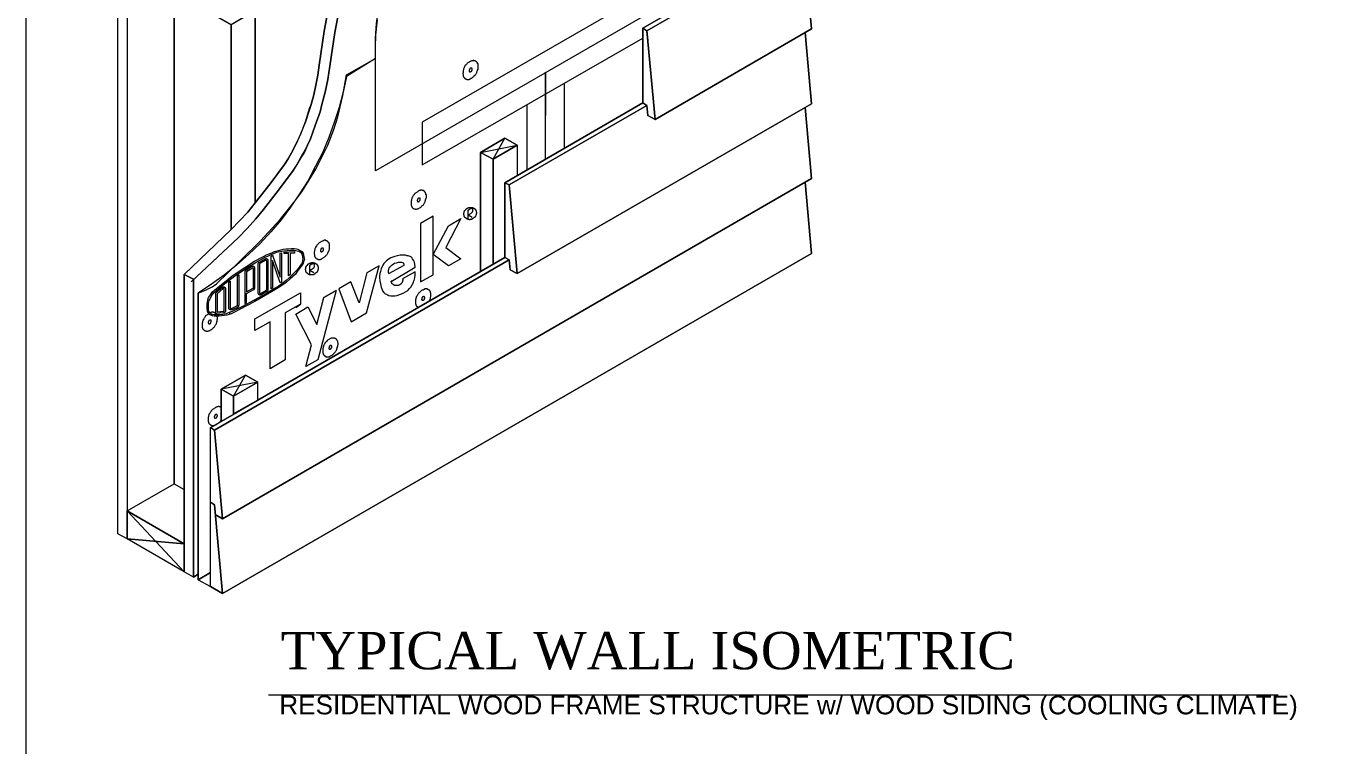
# Model space of a CAD drawing. Header units: inches. Extents: x 0 to 32.7, y -0.1 to 22.9.
# Drawn here: x 0.19 to 6.03, y 17.03 to 20.23 of the extents above; entities that cross this region are included whole.
import ezdxf

# ---------------------------------------------------------------- set-up
doc = ezdxf.new("R2010")
doc.units = ezdxf.units.IN
doc.header["$MEASUREMENT"] = 0
doc.layers.add('PDF_Geometry', color=7, linetype='Continuous', true_color=0x5d5d5d)
doc.layers.add('PDF_Text', color=7, linetype='Continuous')
doc.styles.add('PDF SansSerif', font='sanss___.ttf')
doc.styles.add('PDF Times New Roman', font='times.ttf')

msp = doc.modelspace()

# ---------------------------------------------------------------- linework, layer by layer
at = {"layer": 'PDF_Geometry', "color": 7, "lineweight": 18}
for points in [[(0.1854, 0.1336), (0.1854, 22.8836), (32.6721, 22.8836), (32.6721, 0.1336)], [(2.9488, 20.2136), (2.9304, 20.2253), (3.4721, 20.5369), (2.9304, 20.2253), (2.9488, 20.2136), (3.4904, 20.5269), (2.9488, 20.2136), (2.9854, 19.8186)], [(3.6821, 20.2219), (2.9854, 19.8186), (3.6821, 20.2219), (3.6538, 20.5386)], [(3.6821, 19.8886), (2.3721, 19.1319), (3.6821, 19.8886), (3.6538, 20.2053)], [(2.9304, 20.2253), (2.9304, 19.8919)], [(2.1971, 20.0603), (2.1971, 20.0619), (2.1971, 20.0636), (2.1971, 20.0653), (2.1971, 20.0669), (2.1954, 20.0669), (2.1954, 20.0686), (2.1954, 20.0703), (2.1938, 20.0719), (2.1921, 20.0736), (2.1921, 20.0753), (2.1904, 20.0753), (2.1888, 20.0769), (2.1871, 20.0786), (2.1854, 20.0786), (2.1838, 20.0803), (2.1821, 20.0803), (2.1804, 20.0803), (2.1788, 20.0803), (2.1771, 20.0803), (2.1771, 20.0819), (2.1754, 20.0819), (2.1754, 20.0803), (2.1738, 20.0803), (2.1721, 20.0803), (2.1704, 20.0803), (2.1688, 20.0803), (2.1671, 20.0786), (2.1654, 20.0786), (2.1621, 20.0769), (2.1588, 20.0753), (2.1571, 20.0736), (2.1538, 20.0719), (2.1521, 20.0703), (2.1488, 20.0686), (2.1471, 20.0669), (2.1454, 20.0636), (2.1438, 20.0619), (2.1404, 20.0586), (2.1388, 20.0569), (2.1371, 20.0536), (2.1354, 20.0519), (2.1354, 20.0486), (2.1338, 20.0453), (2.1321, 20.0436), (2.1321, 20.0403), (2.1304, 20.0369), (2.1304, 20.0336), (2.1304, 20.0303), (2.1304, 20.0269), (2.1288, 20.0253), (2.1288, 20.0219), (2.1304, 20.0186), (2.1304, 20.0169), (2.1304, 20.0153), (2.1304, 20.0136), (2.1304, 20.0119), (2.1321, 20.0103), (2.1321, 20.0086), (2.1338, 20.0069), (2.1338, 20.0053), (2.1354, 20.0053), (2.1354, 20.0036), (2.1371, 20.0036), (2.1371, 20.0019), (2.1388, 20.0019), (2.1388, 20.0003), (2.1404, 20.0003), (2.1421, 19.9986), (2.1438, 19.9986), (2.1454, 19.9986), (2.1471, 19.9969), (2.1488, 19.9969), (2.1504, 19.9969), (2.1521, 19.9969), (2.1538, 19.9969), (2.1554, 19.9969), (2.1571, 19.9969), (2.1588, 19.9986), (2.1604, 19.9986), (2.1621, 19.9986), (2.1638, 20.0003), (2.1654, 20.0019), (2.1688, 20.0019), (2.1704, 20.0036), (2.1738, 20.0069), (2.1754, 20.0086), (2.1788, 20.0103), (2.1804, 20.0119), (2.1821, 20.0153), (2.1854, 20.0169), (2.1871, 20.0203), (2.1888, 20.0219), (2.1904, 20.0253), (2.1921, 20.0269), (2.1921, 20.0303), (2.1938, 20.0336), (2.1954, 20.0369), (2.1954, 20.0386), (2.1971, 20.0419), (2.1971, 20.0453), (2.1971, 20.0486), (2.1971, 20.0519), (2.1971, 20.0553), (2.1971, 20.0569)], [(2.1704, 20.0436), (2.1704, 20.0453), (2.1688, 20.0453), (2.1688, 20.0469), (2.1671, 20.0469), (2.1654, 20.0469), (2.1638, 20.0469), (2.1638, 20.0453), (2.1621, 20.0453), (2.1604, 20.0453), (2.1604, 20.0436), (2.1588, 20.0419), (2.1588, 20.0403), (2.1571, 20.0403), (2.1571, 20.0386), (2.1571, 20.0369), (2.1571, 20.0353), (2.1571, 20.0336), (2.1571, 20.0319), (2.1588, 20.0319), (2.1588, 20.0303), (2.1604, 20.0303), (2.1621, 20.0303), (2.1638, 20.0303), (2.1638, 20.0319), (2.1654, 20.0319), (2.1671, 20.0319), (2.1671, 20.0336), (2.1688, 20.0336), (2.1688, 20.0353), (2.1688, 20.0369), (2.1704, 20.0369), (2.1704, 20.0386), (2.1704, 20.0403), (2.1704, 20.0419)], [(2.3171, 19.5369), (2.3354, 19.5269), (2.9488, 19.8803), (2.9304, 19.8919)], [(3.6821, 19.5553), (3.6538, 19.8719), (3.6821, 19.5553), (1.0588, 18.0403)], [(2.9854, 19.8186), (2.9538, 19.8369), (2.9488, 19.8803), (2.9538, 19.8369)], [(3.6821, 19.2219), (1.0588, 17.7069), (3.6821, 19.2219), (3.6538, 19.5386)], [(1.9671, 19.4836), (1.9654, 19.4836), (1.9654, 19.4853), (1.9654, 19.4869), (1.9654, 19.4886), (1.9638, 19.4903), (1.9638, 19.4919), (1.9638, 19.4936), (1.9621, 19.4936), (1.9621, 19.4953), (1.9604, 19.4953), (1.9604, 19.4969), (1.9588, 19.4969), (1.9588, 19.4986), (1.9571, 19.4986), (1.9571, 19.5003), (1.9554, 19.5003), (1.9538, 19.5019), (1.9521, 19.5019), (1.9504, 19.5019), (1.9488, 19.5036), (1.9471, 19.5036), (1.9454, 19.5036), (1.9438, 19.5036), (1.9421, 19.5036), (1.9404, 19.5036), (1.9388, 19.5019), (1.9371, 19.5019), (1.9354, 19.5019), (1.9354, 19.5003), (1.9338, 19.5003), (1.9304, 19.4986), (1.9288, 19.4969), (1.9254, 19.4953), (1.9238, 19.4936), (1.9204, 19.4919), (1.9188, 19.4903), (1.9154, 19.4886), (1.9138, 19.4853), (1.9121, 19.4836), (1.9104, 19.4819), (1.9088, 19.4786), (1.9071, 19.4769), (1.9054, 19.4736), (1.9038, 19.4703), (1.9021, 19.4686), (1.9021, 19.4653), (1.9004, 19.4619), (1.9004, 19.4586), (1.8988, 19.4553), (1.8988, 19.4536), (1.8988, 19.4503), (1.8988, 19.4469), (1.8988, 19.4436), (1.8988, 19.4403), (1.8988, 19.4386), (1.8988, 19.4369), (1.8988, 19.4353), (1.9004, 19.4336), (1.9004, 19.4319), (1.9004, 19.4303), (1.9021, 19.4303), (1.9021, 19.4286), (1.9038, 19.4286), (1.9038, 19.4269), (1.9054, 19.4253), (1.9071, 19.4236), (1.9088, 19.4236), (1.9088, 19.4219), (1.9104, 19.4219), (1.9121, 19.4203), (1.9138, 19.4203), (1.9154, 19.4203), (1.9171, 19.4203), (1.9171, 19.4186), (1.9188, 19.4186), (1.9204, 19.4186), (1.9221, 19.4186), (1.9238, 19.4186), (1.9254, 19.4203), (1.9271, 19.4203), (1.9288, 19.4203), (1.9304, 19.4203), (1.9304, 19.4219), (1.9321, 19.4219), (1.9354, 19.4236), (1.9371, 19.4253), (1.9404, 19.4269), (1.9421, 19.4286), (1.9454, 19.4303), (1.9471, 19.4319), (1.9488, 19.4353), (1.9521, 19.4369), (1.9538, 19.4386), (1.9554, 19.4419), (1.9571, 19.4436), (1.9588, 19.4469), (1.9604, 19.4503), (1.9621, 19.4519), (1.9621, 19.4553), (1.9638, 19.4586), (1.9638, 19.4619), (1.9654, 19.4636), (1.9654, 19.4669), (1.9671, 19.4703), (1.9671, 19.4736), (1.9671, 19.4769), (1.9671, 19.4803)], [(1.9388, 19.4653), (1.9388, 19.4669), (1.9388, 19.4686), (1.9371, 19.4686), (1.9354, 19.4686), (1.9338, 19.4686), (1.9321, 19.4686), (1.9304, 19.4669), (1.9288, 19.4669), (1.9288, 19.4653), (1.9271, 19.4636), (1.9271, 19.4619), (1.9271, 19.4603), (1.9254, 19.4603), (1.9254, 19.4586), (1.9254, 19.4569), (1.9254, 19.4553), (1.9271, 19.4553), (1.9271, 19.4536), (1.9288, 19.4536), (1.9288, 19.4519), (1.9304, 19.4519), (1.9321, 19.4519), (1.9321, 19.4536), (1.9338, 19.4536), (1.9354, 19.4536), (1.9354, 19.4553), (1.9371, 19.4553), (1.9371, 19.4569), (1.9388, 19.4586), (1.9388, 19.4603), (1.9388, 19.4619), (1.9388, 19.4636)], [(1.5354, 19.2603), (1.5354, 19.2619), (1.5354, 19.2636), (1.5354, 19.2653), (1.5338, 19.2653), (1.5338, 19.2669), (1.5338, 19.2686), (1.5321, 19.2703), (1.5304, 19.2719), (1.5304, 19.2736), (1.5288, 19.2736), (1.5288, 19.2753), (1.5271, 19.2753), (1.5271, 19.2769), (1.5254, 19.2769), (1.5238, 19.2769), (1.5238, 19.2786), (1.5221, 19.2786), (1.5204, 19.2786), (1.5188, 19.2786), (1.5188, 19.2803), (1.5171, 19.2803), (1.5154, 19.2803), (1.5138, 19.2803), (1.5121, 19.2803), (1.5104, 19.2803), (1.5104, 19.2786), (1.5088, 19.2786), (1.5071, 19.2786), (1.5054, 19.2786), (1.5054, 19.2769), (1.5038, 19.2769), (1.5004, 19.2753), (1.4971, 19.2736), (1.4954, 19.2719), (1.4921, 19.2703), (1.4904, 19.2686), (1.4871, 19.2669), (1.4854, 19.2653), (1.4838, 19.2619), (1.4821, 19.2603), (1.4788, 19.2586), (1.4771, 19.2553), (1.4754, 19.2519), (1.4738, 19.2503), (1.4738, 19.2469), (1.4721, 19.2453), (1.4704, 19.2419), (1.4704, 19.2386), (1.4688, 19.2353), (1.4688, 19.2319), (1.4688, 19.2303), (1.4671, 19.2269), (1.4671, 19.2236), (1.4671, 19.2203), (1.4688, 19.2169), (1.4688, 19.2153), (1.4688, 19.2136), (1.4688, 19.2119), (1.4688, 19.2103), (1.4704, 19.2086), (1.4704, 19.2069), (1.4721, 19.2053), (1.4721, 19.2036), (1.4738, 19.2036), (1.4738, 19.2019), (1.4754, 19.2019), (1.4754, 19.2003), (1.4771, 19.2003), (1.4788, 19.1986), (1.4804, 19.1986), (1.4821, 19.1969), (1.4838, 19.1969), (1.4854, 19.1969), (1.4854, 19.1953), (1.4871, 19.1953), (1.4888, 19.1953), (1.4904, 19.1953), (1.4921, 19.1953), (1.4938, 19.1953), (1.4954, 19.1953), (1.4954, 19.1969), (1.4971, 19.1969), (1.4988, 19.1969), (1.5004, 19.1986), (1.5021, 19.1986), (1.5038, 19.2003), (1.5071, 19.2019), (1.5088, 19.2036), (1.5121, 19.2053), (1.5138, 19.2069), (1.5171, 19.2086), (1.5188, 19.2119), (1.5204, 19.2136), (1.5238, 19.2153), (1.5254, 19.2186), (1.5271, 19.2203), (1.5288, 19.2236), (1.5304, 19.2269), (1.5304, 19.2286), (1.5321, 19.2319), (1.5338, 19.2353), (1.5338, 19.2386), (1.5354, 19.2403), (1.5354, 19.2436), (1.5354, 19.2469), (1.5354, 19.2503), (1.5354, 19.2536), (1.5354, 19.2569)], [(1.5088, 19.2419), (1.5088, 19.2436), (1.5071, 19.2436), (1.5071, 19.2453), (1.5054, 19.2453), (1.5038, 19.2453), (1.5021, 19.2453), (1.5004, 19.2436), (1.4988, 19.2436), (1.4988, 19.2419), (1.4971, 19.2419), (1.4971, 19.2403), (1.4971, 19.2386), (1.4954, 19.2386), (1.4954, 19.2369), (1.4954, 19.2353), (1.4954, 19.2336), (1.4954, 19.2319), (1.4954, 19.2303), (1.4971, 19.2303), (1.4988, 19.2286), (1.5004, 19.2286), (1.5021, 19.2286), (1.5021, 19.2303), (1.5038, 19.2303), (1.5054, 19.2319), (1.5071, 19.2336), (1.5071, 19.2353), (1.5088, 19.2353), (1.5088, 19.2369), (1.5088, 19.2386), (1.5088, 19.2403)], [(2.3721, 19.1319), (2.3404, 19.1486), (2.3354, 19.1936), (2.3404, 19.1486)], [(0.8888, 19.1286), (0.9304, 19.1069), (0.9304, 17.7803), (0.8888, 17.8036)], [(0.8888, 19.1286), (0.9304, 19.1069), (0.9304, 17.7803), (0.8888, 17.8036)], [(1.9604, 19.0253), (1.9604, 19.0269), (1.9588, 19.0269), (1.9588, 19.0286), (1.9571, 19.0286), (1.9571, 19.0303), (1.9554, 19.0303), (1.9538, 19.0303), (1.9538, 19.0286), (1.9521, 19.0286), (1.9504, 19.0286), (1.9504, 19.0269), (1.9488, 19.0269), (1.9488, 19.0253), (1.9471, 19.0236), (1.9471, 19.0219), (1.9471, 19.0203), (1.9471, 19.0186), (1.9454, 19.0186), (1.9454, 19.0169), (1.9471, 19.0169), (1.9471, 19.0153), (1.9471, 19.0136), (1.9488, 19.0136), (1.9504, 19.0136), (1.9504, 19.0119), (1.9504, 19.0136), (1.9521, 19.0136), (1.9538, 19.0136), (1.9554, 19.0153), (1.9571, 19.0153), (1.9571, 19.0169), (1.9588, 19.0186), (1.9588, 19.0203), (1.9588, 19.0219), (1.9604, 19.0219), (1.9604, 19.0236)], [(1.0354, 18.9403), (1.0354, 18.9419), (1.0354, 18.9436), (1.0354, 18.9453), (1.0338, 18.9469), (1.0338, 18.9486), (1.0338, 18.9503), (1.0321, 18.9503), (1.0321, 18.9519), (1.0304, 18.9519), (1.0304, 18.9536), (1.0288, 18.9536), (1.0288, 18.9553), (1.0271, 18.9553), (1.0271, 18.9569), (1.0254, 18.9569), (1.0238, 18.9586), (1.0221, 18.9586), (1.0204, 18.9586), (1.0188, 18.9603), (1.0171, 18.9603), (1.0154, 18.9603), (1.0138, 18.9603), (1.0121, 18.9603), (1.0104, 18.9603), (1.0088, 18.9586), (1.0071, 18.9586), (1.0054, 18.9586), (1.0054, 18.9569), (1.0038, 18.9569), (1.0004, 18.9553), (0.9988, 18.9536), (0.9954, 18.9519), (0.9938, 18.9503), (0.9904, 18.9486), (0.9888, 18.9469), (0.9854, 18.9453), (0.9838, 18.9436), (0.9821, 18.9403), (0.9804, 18.9386), (0.9788, 18.9353), (0.9771, 18.9336), (0.9754, 18.9303), (0.9738, 18.9269), (0.9721, 18.9253), (0.9721, 18.9219), (0.9704, 18.9186), (0.9704, 18.9153), (0.9688, 18.9119), (0.9688, 18.9103), (0.9688, 18.9069), (0.9688, 18.9036), (0.9688, 18.9003), (0.9688, 18.8969), (0.9688, 18.8953), (0.9688, 18.8936), (0.9688, 18.8919), (0.9704, 18.8903), (0.9704, 18.8886), (0.9704, 18.8869), (0.9721, 18.8869), (0.9721, 18.8853), (0.9738, 18.8853), (0.9738, 18.8836), (0.9754, 18.8819), (0.9771, 18.8803), (0.9788, 18.8786), (0.9804, 18.8786), (0.9821, 18.8769), (0.9838, 18.8769), (0.9854, 18.8769), (0.9871, 18.8753), (0.9888, 18.8753), (0.9904, 18.8753), (0.9921, 18.8753), (0.9938, 18.8753), (0.9954, 18.8769), (0.9971, 18.8769), (0.9988, 18.8769), (1.0004, 18.8769), (1.0004, 18.8786), (1.0021, 18.8786), (1.0038, 18.8803), (1.0071, 18.8819), (1.0104, 18.8836), (1.0121, 18.8853), (1.0154, 18.8869), (1.0171, 18.8886), (1.0188, 18.8919), (1.0221, 18.8936), (1.0238, 18.8953), (1.0254, 18.8986), (1.0271, 18.9003), (1.0288, 18.9036), (1.0304, 18.9069), (1.0321, 18.9086), (1.0321, 18.9119), (1.0338, 18.9153), (1.0338, 18.9186), (1.0354, 18.9203), (1.0354, 18.9236), (1.0354, 18.9269), (1.0371, 18.9303), (1.0371, 18.9336), (1.0371, 18.9369)], [(1.0088, 18.9219), (1.0088, 18.9236), (1.0088, 18.9253), (1.0071, 18.9253), (1.0054, 18.9253), (1.0038, 18.9253), (1.0021, 18.9253), (1.0004, 18.9236), (0.9988, 18.9236), (0.9988, 18.9219), (0.9971, 18.9203), (0.9971, 18.9186), (0.9971, 18.9169), (0.9954, 18.9169), (0.9954, 18.9153), (0.9954, 18.9136), (0.9954, 18.9119), (0.9971, 18.9119), (0.9971, 18.9103), (0.9988, 18.9103), (0.9988, 18.9086), (1.0004, 18.9086), (1.0021, 18.9086), (1.0021, 18.9103), (1.0038, 18.9103), (1.0054, 18.9103), (1.0054, 18.9119), (1.0071, 18.9119), (1.0071, 18.9136), (1.0071, 18.9153), (1.0088, 18.9153), (1.0088, 18.9169), (1.0088, 18.9186), (1.0088, 18.9203)], [(1.5721, 18.8253), (1.5721, 18.8269), (1.5721, 18.8286), (1.5721, 18.8303), (1.5721, 18.8319), (1.5704, 18.8336), (1.5704, 18.8353), (1.5688, 18.8353), (1.5688, 18.8369), (1.5688, 18.8386), (1.5671, 18.8386), (1.5671, 18.8403), (1.5654, 18.8403), (1.5638, 18.8419), (1.5621, 18.8436), (1.5604, 18.8436), (1.5588, 18.8453), (1.5571, 18.8453), (1.5554, 18.8453), (1.5538, 18.8453), (1.5521, 18.8453), (1.5504, 18.8453), (1.5488, 18.8453), (1.5471, 18.8453), (1.5454, 18.8453), (1.5438, 18.8453), (1.5438, 18.8436), (1.5421, 18.8436), (1.5404, 18.8436), (1.5371, 18.8419), (1.5354, 18.8403), (1.5321, 18.8386), (1.5304, 18.8369), (1.5271, 18.8353), (1.5254, 18.8336), (1.5221, 18.8303), (1.5204, 18.8286), (1.5188, 18.8269), (1.5171, 18.8236), (1.5154, 18.8219), (1.5138, 18.8186), (1.5121, 18.8169), (1.5104, 18.8136), (1.5088, 18.8103), (1.5088, 18.8069), (1.5071, 18.8053), (1.5071, 18.8019), (1.5054, 18.7986), (1.5054, 18.7953), (1.5054, 18.7919), (1.5054, 18.7903), (1.5054, 18.7869), (1.5054, 18.7836), (1.5054, 18.7819), (1.5054, 18.7803), (1.5054, 18.7786), (1.5054, 18.7769), (1.5071, 18.7769), (1.5071, 18.7753), (1.5071, 18.7736), (1.5088, 18.7719), (1.5088, 18.7703), (1.5104, 18.7703), (1.5104, 18.7686), (1.5121, 18.7686), (1.5121, 18.7669), (1.5138, 18.7669), (1.5138, 18.7653), (1.5154, 18.7653), (1.5171, 18.7653), (1.5171, 18.7636), (1.5188, 18.7636), (1.5204, 18.7619), (1.5221, 18.7619), (1.5238, 18.7619), (1.5254, 18.7619), (1.5271, 18.7619), (1.5288, 18.7619), (1.5304, 18.7619), (1.5321, 18.7619), (1.5338, 18.7619), (1.5354, 18.7636), (1.5371, 18.7636), (1.5388, 18.7653), (1.5404, 18.7653), (1.5438, 18.7669), (1.5471, 18.7686), (1.5488, 18.7703), (1.5521, 18.7736), (1.5538, 18.7753), (1.5554, 18.7769), (1.5588, 18.7803), (1.5604, 18.7819), (1.5621, 18.7853), (1.5638, 18.7869), (1.5654, 18.7903), (1.5671, 18.7919), (1.5688, 18.7953), (1.5688, 18.7986), (1.5704, 18.8003), (1.5704, 18.8036), (1.5721, 18.8069), (1.5721, 18.8103), (1.5721, 18.8136), (1.5738, 18.8169), (1.5738, 18.8203), (1.5738, 18.8219)], [(1.5454, 18.8086), (1.5454, 18.8103), (1.5438, 18.8103), (1.5438, 18.8119), (1.5421, 18.8119), (1.5404, 18.8119), (1.5388, 18.8119), (1.5388, 18.8103), (1.5371, 18.8103), (1.5371, 18.8086), (1.5354, 18.8086), (1.5354, 18.8069), (1.5338, 18.8069), (1.5338, 18.8053), (1.5338, 18.8036), (1.5321, 18.8036), (1.5321, 18.8019), (1.5321, 18.8003), (1.5321, 18.7986), (1.5321, 18.7969), (1.5338, 18.7969), (1.5338, 18.7953), (1.5354, 18.7953), (1.5371, 18.7953), (1.5388, 18.7953), (1.5404, 18.7953), (1.5404, 18.7969), (1.5421, 18.7969), (1.5421, 18.7986), (1.5438, 18.7986), (1.5438, 18.8003), (1.5454, 18.8019), (1.5454, 18.8036), (1.5454, 18.8053), (1.5454, 18.8069)], [(1.2171, 18.6486), (1.1621, 18.6803), (1.0538, 18.6169), (1.1088, 18.5869)], [(1.0371, 18.5019), (1.0354, 18.5019), (1.0354, 18.5036), (1.0354, 18.5053), (1.0338, 18.5053), (1.0321, 18.5053), (1.0304, 18.5053), (1.0288, 18.5053), (1.0288, 18.5036), (1.0271, 18.5036), (1.0271, 18.5019), (1.0254, 18.5019), (1.0254, 18.5003), (1.0238, 18.5003), (1.0238, 18.4986), (1.0238, 18.4969), (1.0238, 18.4953), (1.0221, 18.4953), (1.0221, 18.4936), (1.0221, 18.4919), (1.0238, 18.4919), (1.0238, 18.4903), (1.0254, 18.4903), (1.0254, 18.4886), (1.0271, 18.4886), (1.0288, 18.4886), (1.0304, 18.4903), (1.0321, 18.4903), (1.0321, 18.4919), (1.0338, 18.4919), (1.0338, 18.4936), (1.0354, 18.4936), (1.0354, 18.4953), (1.0354, 18.4969), (1.0371, 18.4986), (1.0371, 18.5003)], [(0.8888, 17.9286), (0.8888, 17.8036), (0.6354, 17.9503), (0.6354, 18.0753), (0.8438, 18.1953), (0.8888, 18.1703)], [(0.8888, 17.9286), (0.6354, 18.0753), (0.8888, 17.8036)], [(0.9504, 17.7936), (0.9304, 17.7803)]]:
    msp.add_lwpolyline(points, close=True, dxfattribs=at)
at = {"layer": 'PDF_Geometry', "color": 250, "lineweight": 18, "true_color": 0x1c1c1c}
for points in [[(1.7404, 19.5903), (1.7404, 20.1303), (1.7404, 20.1786), (1.7454, 20.2453), (1.7538, 20.3119), (1.7638, 20.3769), (1.7788, 20.4419), (1.7971, 20.5069), (1.8188, 20.5703), (1.8421, 20.6319), (1.8704, 20.6919), (1.9004, 20.7519), (1.9338, 20.8086), (1.9704, 20.8653), (2.0088, 20.9186), (2.0521, 20.9703), (2.0954, 21.0203), (2.1421, 21.0686), (2.1888, 21.1103), (2.2371, 21.1503), (2.2871, 21.1869), (2.3404, 21.2236), (3.5754, 21.9369)], [(3.3638, 20.5286), (1.7404, 19.5903), (1.7404, 20.0903), (1.7404, 20.1419), (1.7421, 20.1936), (1.7488, 20.2619)], [(2.4971, 19.7453), (2.4971, 20.0286), (2.4954, 19.6403)], [(0.9504, 17.7686), (0.9504, 19.0453)]]:
    msp.add_lwpolyline(points, dxfattribs=at)
at = {"layer": 'PDF_Geometry', "color": 7, "lineweight": 18}
for points in [[(0.6354, 20.6019), (0.6354, 17.9503), (0.5938, 17.9736), (0.5938, 20.6253)], [(0.8438, 20.3869), (1.0971, 20.2419), (1.2054, 20.3036), (1.2054, 19.4469), (1.2054, 20.3036), (1.0971, 20.2403), (0.8438, 20.3869), (1.2054, 20.3036), (0.9521, 20.4503), (0.8438, 20.3869), (0.8438, 18.1953), (0.8438, 20.3869), (1.0971, 20.2403), (1.0971, 19.3286), (1.0971, 20.2403)], [(1.5404, 20.3636), (1.5121, 20.2119), (1.4904, 20.0603), (1.4838, 20.0153), (1.4754, 19.9719), (1.4654, 19.9286), (1.4538, 19.8853), (1.4488, 19.8669), (1.4288, 19.8086), (1.4054, 19.7503), (1.3938, 19.7236), (1.3804, 19.6953), (1.3671, 19.6703), (1.3521, 19.6436), (1.3354, 19.6186), (1.2721, 19.5319), (1.2054, 19.4469), (1.1721, 19.4053), (1.1354, 19.3669), (1.0971, 19.3286), (0.8888, 19.1286), (1.0971, 19.3286), (1.1354, 19.3669), (1.1721, 19.4053), (1.2054, 19.4469), (1.2721, 19.5319), (1.3354, 19.6186), (1.3521, 19.6436), (1.3671, 19.6703), (1.3804, 19.6953), (1.3938, 19.7236), (1.4071, 19.7503), (1.4288, 19.8086), (1.4471, 19.8669), (1.4538, 19.8853), (1.4654, 19.9286), (1.4754, 19.9719), (1.4838, 20.0153), (1.4904, 20.0603), (1.5121, 20.2119), (1.5404, 20.3636)], [(1.5871, 20.3536), (1.5588, 20.2053), (1.5371, 20.0553), (1.5288, 19.9969), (1.5171, 19.9403), (1.5021, 19.8853), (1.4938, 19.8519), (1.4721, 19.7919), (1.4504, 19.7319), (1.4371, 19.7036), (1.4238, 19.6736), (1.4071, 19.6469), (1.3904, 19.6186), (1.3738, 19.5919), (1.3088, 19.5036), (1.2421, 19.4169), (1.2071, 19.3753), (1.1688, 19.3336), (1.1304, 19.2936), (0.9204, 19.0953), (1.1304, 19.2936), (1.1688, 19.3336), (1.2071, 19.3753), (1.2421, 19.4169), (1.3088, 19.5036), (1.3738, 19.5919), (1.3921, 19.6186), (1.4071, 19.6469), (1.4238, 19.6753), (1.4371, 19.7036), (1.4504, 19.7319), (1.4721, 19.7919), (1.4938, 19.8519), (1.5021, 19.8853), (1.5171, 19.9403), (1.5288, 19.9969), (1.5371, 20.0553), (1.5588, 20.2053), (1.5871, 20.3536)], [(2.9488, 20.2136), (2.9538, 20.1703)], [(2.8938, 19.8703), (2.3171, 19.5369), (2.9304, 19.8919), (2.9488, 19.8803), (2.3354, 19.5269), (2.3721, 19.1319), (2.3354, 19.5269), (2.3171, 19.5369)], [(2.9304, 19.8919), (2.9488, 19.8803)], [(2.2638, 19.6419), (2.3721, 19.7036), (2.2638, 19.6419), (2.2088, 19.6719), (2.2638, 19.6419), (2.3171, 19.7353), (2.2088, 19.6719), (2.3171, 19.7353), (2.3721, 19.7036), (2.3721, 19.5686), (2.6288, 19.7169)], [(2.2088, 19.6719), (2.3721, 19.7036), (2.3171, 19.7353)], [(2.2088, 19.1419), (2.2088, 19.6719), (2.2088, 19.1419), (2.2638, 19.1736), (2.2638, 19.6419), (2.2638, 19.1736)], [(2.3721, 19.7036), (2.3721, 19.5686)], [(0.9504, 17.7686), (1.0054, 17.7386), (1.0054, 18.4469), (1.0238, 18.4353), (1.0588, 18.0403), (1.0238, 18.4353), (1.0054, 18.4469), (2.3171, 19.2036), (2.3171, 19.5369), (2.3171, 19.2036), (2.3354, 19.1936), (1.0238, 18.4353), (2.3354, 19.1936), (2.3171, 19.2036), (1.2171, 18.5686), (1.1088, 18.5069), (1.1088, 18.5869), (1.1621, 18.6803)], [(0.8888, 19.1286), (0.8888, 17.8036)], [(0.9304, 19.1069), (0.8888, 19.1286)], [(0.8888, 19.1286), (0.8888, 17.8036)], [(2.3404, 19.1486), (2.3721, 19.1319)], [(0.9304, 17.7803), (0.9304, 19.1069)], [(0.9304, 17.7803), (0.9304, 19.1069)], [(1.0054, 17.7386), (1.0588, 17.7069), (1.0238, 18.1019), (1.0054, 18.1136), (1.0238, 18.1019), (1.0588, 17.7069), (1.0054, 17.7386), (1.0054, 18.1136), (1.0054, 18.4469), (2.0654, 19.0586), (1.2171, 18.5686), (1.2171, 18.6486), (1.1088, 18.5869)], [(2.0654, 19.0586), (1.2171, 18.5686), (1.2171, 18.6486), (1.0538, 18.6169), (1.1621, 18.6803), (1.2171, 18.6486), (1.1088, 18.5869), (1.0538, 18.6169), (1.0538, 18.4753), (1.0538, 18.6169), (1.1088, 18.5869), (1.1088, 18.5069)], [(1.9804, 19.0103), (1.9821, 19.0119), (1.9821, 19.0153), (1.9838, 19.0186), (1.9854, 19.0219), (1.9854, 19.0236), (1.9854, 19.0269), (1.9871, 19.0303), (1.9871, 19.0336), (1.9871, 19.0369), (1.9871, 19.0403), (1.9871, 19.0436), (1.9871, 19.0453), (1.9854, 19.0469), (1.9854, 19.0486), (1.9854, 19.0503), (1.9838, 19.0519), (1.9838, 19.0536), (1.9821, 19.0553), (1.9821, 19.0569), (1.9804, 19.0569), (1.9804, 19.0586), (1.9788, 19.0586), (1.9771, 19.0603), (1.9754, 19.0619), (1.9738, 19.0619), (1.9721, 19.0619), (1.9721, 19.0636), (1.9704, 19.0636), (1.9688, 19.0636), (1.9671, 19.0636), (1.9654, 19.0636), (1.9638, 19.0636), (1.9621, 19.0636), (1.9604, 19.0636), (1.9588, 19.0636), (1.9588, 19.0619), (1.9571, 19.0619), (1.9554, 19.0619), (1.9538, 19.0603), (1.9521, 19.0586), (1.9488, 19.0586), (1.9454, 19.0569), (1.9438, 19.0553), (1.9404, 19.0519), (1.9388, 19.0503), (1.9371, 19.0486), (1.9338, 19.0469), (1.9321, 19.0436), (1.9304, 19.0419), (1.9288, 19.0386), (1.9271, 19.0369), (1.9254, 19.0336), (1.9238, 19.0303), (1.9221, 19.0286), (1.9221, 19.0253), (1.9204, 19.0219), (1.9204, 19.0186), (1.9188, 19.0169), (1.9188, 19.0136), (1.9188, 19.0103), (1.9188, 19.0069), (1.9188, 19.0036), (1.9188, 19.0003), (1.9188, 18.9986), (1.9188, 18.9969), (1.9204, 18.9953), (1.9204, 18.9936), (1.9204, 18.9919), (1.9221, 18.9903), (1.9221, 18.9886), (1.9238, 18.9886), (1.9238, 18.9869), (1.9254, 18.9869), (1.9254, 18.9853), (1.9271, 18.9853), (1.9271, 18.9836), (1.9288, 18.9836), (1.9304, 18.9819), (1.9321, 18.9819)], [(1.0538, 18.5353), (1.0538, 18.5369), (1.0521, 18.5369), (1.0504, 18.5369), (1.0488, 18.5386), (1.0471, 18.5386), (1.0454, 18.5386), (1.0438, 18.5386), (1.0438, 18.5403), (1.0421, 18.5403), (1.0404, 18.5403), (1.0388, 18.5386), (1.0371, 18.5386), (1.0354, 18.5386), (1.0338, 18.5386), (1.0321, 18.5369), (1.0304, 18.5369), (1.0288, 18.5353), (1.0254, 18.5336), (1.0221, 18.5319), (1.0204, 18.5303), (1.0171, 18.5286), (1.0154, 18.5269), (1.0138, 18.5253), (1.0104, 18.5219), (1.0088, 18.5203), (1.0071, 18.5169), (1.0054, 18.5153), (1.0038, 18.5119), (1.0021, 18.5103), (1.0004, 18.5069), (0.9988, 18.5036), (0.9988, 18.5019), (0.9971, 18.4986), (0.9971, 18.4953), (0.9954, 18.4919), (0.9954, 18.4886), (0.9954, 18.4853), (0.9954, 18.4836), (0.9954, 18.4803), (0.9954, 18.4769), (0.9954, 18.4753), (0.9954, 18.4736), (0.9954, 18.4719), (0.9971, 18.4719), (0.9971, 18.4703), (0.9971, 18.4686), (0.9988, 18.4669), (0.9988, 18.4653), (1.0004, 18.4636), (1.0021, 18.4619), (1.0038, 18.4603), (1.0054, 18.4586), (1.0071, 18.4586), (1.0071, 18.4569), (1.0088, 18.4569), (1.0104, 18.4569), (1.0121, 18.4553), (1.0138, 18.4553), (1.0154, 18.4553), (1.0171, 18.4553), (1.0188, 18.4553), (1.0204, 18.4553), (1.0221, 18.4553), (1.0238, 18.4553), (1.0238, 18.4569), (1.0254, 18.4569), (1.0271, 18.4569), (1.0288, 18.4586), (1.0321, 18.4603), (1.0338, 18.4619), (1.0371, 18.4636), (1.0388, 18.4653), (1.0421, 18.4669), (1.0438, 18.4686), (1.0471, 18.4703), (1.0488, 18.4736), (1.0504, 18.4753), (1.0521, 18.4786), (1.0538, 18.4803)], [(0.6354, 18.0753), (0.8438, 18.1953), (0.8888, 18.1703)], [(0.6354, 18.0753), (0.8888, 17.9286), (0.6354, 17.9503), (0.8888, 17.9286)], [(0.6354, 18.0753), (0.8888, 17.8036)], [(1.0054, 18.0719), (1.0054, 18.1136)], [(1.0238, 18.1019), (1.0271, 18.0586), (1.0588, 18.0403), (1.0271, 18.0586), (1.0588, 18.0403)], [(0.8888, 17.8036), (0.6354, 17.9503)], [(0.9304, 17.7803), (0.8888, 17.8036)], [(0.9304, 17.7803), (0.8888, 17.8036)], [(0.9304, 17.7803), (0.9504, 17.7936)], [(0.9304, 17.7803), (0.9504, 17.7936)], [(1.2638, 17.2569), (5.7604, 17.2569)]]:
    msp.add_lwpolyline(points, dxfattribs=at)
at = {"layer": 'PDF_Geometry', "color": 8, "lineweight": 18, "true_color": 0x797979}
for points in [[(3.3638, 20.6236), (1.9488, 19.8069), (1.9488, 19.6169), (2.9304, 20.1803)], [(2.5804, 19.9803), (2.5804, 19.6903)], [(2.4138, 19.8836), (2.4138, 19.5936)]]:
    msp.add_lwpolyline(points, dxfattribs=at)
at = {"layer": 'PDF_Geometry', "color": 250, "lineweight": 18, "true_color": 0x1c1c1c}
for points in [[(0.9871, 19.0603), (1.0138, 19.0736), (1.0321, 19.0869), (1.1371, 19.1869), (1.2288, 19.2786), (1.3154, 19.3736), (1.3771, 19.4486), (1.4121, 19.4969), (1.4438, 19.5469), (1.4754, 19.5969), (1.5021, 19.6503), (1.5288, 19.7036), (1.5554, 19.7736), (1.5721, 19.8303), (1.5954, 19.9253), (1.6121, 20.0169), (1.7404, 20.0903), (1.6121, 20.0103), (1.5971, 19.9403), (1.5788, 19.8719), (1.5571, 19.8053), (1.5321, 19.7386), (1.5054, 19.6736), (1.4738, 19.6103), (1.4404, 19.5469), (1.4021, 19.4869), (1.3621, 19.4286), (1.3204, 19.3719), (1.2738, 19.3186), (1.2271, 19.2669), (1.1754, 19.2169), (1.1221, 19.1703), (1.0671, 19.1253), (1.0104, 19.0853), (0.9504, 19.0453)], [(0.9504, 19.0453), (0.9504, 17.7686), (1.0054, 17.8003), (0.9504, 17.7686)]]:
    msp.add_lwpolyline(points, close=True, dxfattribs=at)
at = {"layer": 'PDF_Geometry', "color": 250, "lineweight": 18, "true_color": 0x222222}
for points in [[(2.1404, 19.3803), (2.1404, 19.3819), (2.1388, 19.3819), (2.1388, 19.3836), (2.1371, 19.3836), (2.1371, 19.3853), (2.1371, 19.3869), (2.1354, 19.3869), (2.1354, 19.3886), (2.1354, 19.3903), (2.1354, 19.3919), (2.1338, 19.3936), (2.1338, 19.3953), (2.1338, 19.3969), (2.1338, 19.3986), (2.1338, 19.4003), (2.1338, 19.4019), (2.1354, 19.4036), (2.1354, 19.4053), (2.1354, 19.4069), (2.1354, 19.4086), (2.1371, 19.4086), (2.1371, 19.4103), (2.1371, 19.4119), (2.1388, 19.4119), (2.1388, 19.4136), (2.1404, 19.4153), (2.1421, 19.4169), (2.1421, 19.4186), (2.1438, 19.4186), (2.1438, 19.4203), (2.1454, 19.4203), (2.1471, 19.4219), (2.1488, 19.4219), (2.1488, 19.4236), (2.1504, 19.4236), (2.1521, 19.4253), (2.1538, 19.4253), (2.1554, 19.4253), (2.1554, 19.4269), (2.1571, 19.4269), (2.1588, 19.4269), (2.1604, 19.4269), (2.1621, 19.4269), (2.1638, 19.4269), (2.1654, 19.4269), (2.1671, 19.4269), (2.1688, 19.4269), (2.1704, 19.4269), (2.1721, 19.4269), (2.1738, 19.4269), (2.1738, 19.4253), (2.1754, 19.4253), (2.1771, 19.4253), (2.1771, 19.4236), (2.1788, 19.4236), (2.1804, 19.4236), (2.1804, 19.4219), (2.1821, 19.4219), (2.1821, 19.4203), (2.1838, 19.4203), (2.1838, 19.4186), (2.1854, 19.4186), (2.1854, 19.4169), (2.1854, 19.4153), (2.1871, 19.4153), (2.1871, 19.4136), (2.1871, 19.4119), (2.1888, 19.4119), (2.1888, 19.4103), (2.1888, 19.4086), (2.1888, 19.4069), (2.1904, 19.4053), (2.1904, 19.4036), (2.1904, 19.4019), (2.1904, 19.4003), (2.1888, 19.4003), (2.1888, 19.3986), (2.1888, 19.3969), (2.1888, 19.3953), (2.1888, 19.3936), (2.1871, 19.3919), (2.1871, 19.3903), (2.1854, 19.3886), (2.1854, 19.3869), (2.1838, 19.3869), (2.1838, 19.3853), (2.1838, 19.3836), (2.1821, 19.3836), (2.1821, 19.3819), (2.1804, 19.3819), (2.1804, 19.3803), (2.1788, 19.3803), (2.1771, 19.3786), (2.1754, 19.3786), (2.1754, 19.3769), (2.1738, 19.3769), (2.1721, 19.3753), (2.1704, 19.3753), (2.1688, 19.3753), (2.1688, 19.3736), (2.1671, 19.3736), (2.1654, 19.3736), (2.1638, 19.3736), (2.1621, 19.3736), (2.1604, 19.3719), (2.1588, 19.3719), (2.1571, 19.3719), (2.1571, 19.3736), (2.1554, 19.3736), (2.1538, 19.3736), (2.1521, 19.3736), (2.1504, 19.3736), (2.1488, 19.3753), (2.1471, 19.3753), (2.1454, 19.3769), (2.1438, 19.3769), (2.1438, 19.3786), (2.1421, 19.3786), (2.1421, 19.3803)], [(2.1204, 19.3769), (2.0538, 19.2486), (2.1204, 19.1986), (2.0654, 19.1669), (1.9971, 19.2169), (2.0654, 19.3453)], [(1.8621, 19.1069), (1.8621, 19.1053), (1.8621, 19.1036), (1.8621, 19.1019), (1.8604, 19.1003), (1.8604, 19.0986), (1.8604, 19.0969), (1.8604, 19.0953), (1.8588, 19.0936), (1.8588, 19.0919), (1.8571, 19.0903), (1.8554, 19.0886), (1.8554, 19.0869), (1.8538, 19.0869), (1.8538, 19.0853), (1.8521, 19.0853), (1.8521, 19.0836), (1.8504, 19.0836), (1.8488, 19.0819), (1.8471, 19.0819), (1.8471, 19.0803), (1.8454, 19.0803), (1.8438, 19.0803), (1.8421, 19.0786), (1.8404, 19.0786), (1.8388, 19.0786), (1.8371, 19.0786), (1.8354, 19.0786), (1.8338, 19.0786), (1.8321, 19.0786), (1.8304, 19.0786), (1.8288, 19.0786), (1.8271, 19.0786), (1.8254, 19.0803), (1.8238, 19.0803), (1.8221, 19.0819), (1.8204, 19.0819), (1.8188, 19.0836), (1.8171, 19.0853), (1.8154, 19.0869), (1.8154, 19.0886), (1.8138, 19.0886), (1.8138, 19.0903), (1.8121, 19.0919), (1.8104, 19.0936), (1.8104, 19.0953), (1.8104, 19.0969), (1.9171, 19.1603), (1.9154, 19.1736), (1.9138, 19.1819), (1.9121, 19.1869), (1.9088, 19.1936), (1.9054, 19.1986), (1.9021, 19.2036), (1.9004, 19.2053), (1.8954, 19.2086), (1.8904, 19.2103), (1.8854, 19.2119), (1.8804, 19.2119), (1.8738, 19.2136), (1.8621, 19.2136), (1.8504, 19.2136), (1.8388, 19.2119), (1.8271, 19.2086), (1.8171, 19.2053), (1.8088, 19.2019), (1.8021, 19.1986), (1.7954, 19.1936), (1.7888, 19.1886), (1.7838, 19.1836), (1.7771, 19.1769), (1.7738, 19.1703), (1.7704, 19.1636), (1.7654, 19.1536), (1.7621, 19.1419), (1.7604, 19.1319), (1.7588, 19.1219), (1.7588, 19.1153), (1.7604, 19.1003), (1.7621, 19.0869), (1.7654, 19.0719), (1.7688, 19.0636), (1.7721, 19.0553), (1.7771, 19.0486), (1.7821, 19.0436), (1.7838, 19.0419), (1.7888, 19.0403), (1.7921, 19.0369), (1.7954, 19.0369), (1.8004, 19.0353), (1.8088, 19.0336), (1.8188, 19.0336), (1.8271, 19.0336), (1.8371, 19.0353), (1.8471, 19.0386), (1.8521, 19.0403), (1.8638, 19.0453), (1.8738, 19.0503), (1.8838, 19.0569), (1.8921, 19.0653), (1.8988, 19.0736), (1.9038, 19.0836), (1.9071, 19.0869), (1.9104, 19.0953), (1.9121, 19.1019), (1.9154, 19.1136), (1.9171, 19.1269), (1.9171, 19.1403), (1.8604, 19.1086)], [(1.7004, 18.9569), (1.7571, 19.1669), (1.7021, 19.1353), (1.6671, 19.0019), (1.6304, 19.0953), (1.5771, 19.0636), (1.6321, 18.9169)], [(1.8004, 19.1319), (1.8688, 19.1703), (1.8688, 19.1719), (1.8688, 19.1736), (1.8671, 19.1753), (1.8671, 19.1769), (1.8654, 19.1786), (1.8638, 19.1803), (1.8621, 19.1803), (1.8571, 19.1819), (1.8538, 19.1819), (1.8488, 19.1819), (1.8454, 19.1819), (1.8421, 19.1819), (1.8371, 19.1803), (1.8321, 19.1786), (1.8254, 19.1769), (1.8204, 19.1736), (1.8154, 19.1703), (1.8121, 19.1686), (1.8088, 19.1653), (1.8054, 19.1636), (1.8038, 19.1603), (1.8021, 19.1586), (1.8004, 19.1553), (1.7988, 19.1519), (1.7988, 19.1486), (1.7971, 19.1453), (1.7971, 19.1403), (1.7971, 19.1369), (1.7988, 19.1353), (1.7988, 19.1336)], [(1.4071, 18.9953), (1.3388, 18.9569), (1.3388, 18.7486), (1.2721, 18.7086), (1.2721, 18.9169), (1.2038, 18.8786), (1.2038, 18.9303), (1.4071, 19.0469)], [(1.5654, 19.0569), (1.4838, 18.7486), (1.4304, 18.7186), (1.4554, 18.8153), (1.3854, 18.9519), (1.4388, 18.9836), (1.4788, 18.9053), (1.5104, 19.0253)]]:
    msp.add_lwpolyline(points, close=True, dxfattribs=at)
for points in [[(2.1538, 19.3719), (2.1538, 19.4153), (2.1588, 19.4186), (2.1621, 19.4203), (2.1638, 19.4219), (2.1654, 19.4219), (2.1671, 19.4236), (2.1688, 19.4236), (2.1688, 19.4219), (2.1704, 19.4219), (2.1704, 19.4203), (2.1721, 19.4203), (2.1721, 19.4186), (2.1721, 19.4169), (2.1721, 19.4153), (2.1721, 19.4136), (2.1721, 19.4103), (2.1721, 19.4086), (2.1704, 19.4069), (2.1704, 19.4053), (2.1688, 19.4036), (2.1671, 19.4019), (2.1654, 19.4003), (2.1638, 19.3986), (2.1604, 19.3969), (2.1571, 19.3953), (2.1538, 19.3936), (2.1704, 19.3836)], [(1.9971, 19.1269), (1.9971, 19.3886), (1.9404, 19.3553), (1.9404, 19.0953), (1.9971, 19.1269), (1.9971, 19.3053)], [(1.8154, 19.1019), (1.8104, 19.0969)], [(1.5654, 19.0569), (1.5104, 19.0253)], [(1.3854, 18.9819), (1.4071, 18.9953)], [(1.3854, 18.9519), (1.4388, 18.9836)]]:
    msp.add_lwpolyline(points, dxfattribs=at)
at = {"layer": 'PDF_Geometry', "color": 250, "lineweight": 18, "true_color": 0x3d3d3d}
for points in [[(1.4188, 19.2236), (1.4221, 19.2069), (1.4238, 19.1953), (1.4221, 19.1886), (1.4188, 19.1786), (1.4138, 19.1686), (1.4071, 19.1603), (1.3954, 19.1453), (1.3838, 19.1303), (1.3604, 19.1086), (1.3438, 19.0936), (1.3321, 19.0853), (1.3138, 19.0736), (1.2771, 19.0503), (1.2038, 19.0086), (1.1321, 18.9703), (1.1154, 18.9619), (1.0971, 18.9536), (1.0888, 18.9503), (1.0788, 18.9469), (1.0671, 18.9453), (1.0554, 18.9436), (1.0438, 18.9419), (1.0321, 18.9419), (1.0221, 18.9419), (1.0154, 18.9436), (1.0121, 18.9453), (1.0071, 18.9469), (1.0021, 18.9486), (0.9988, 18.9519), (0.9971, 18.9553), (0.9938, 18.9586), (0.9921, 18.9669), (0.9904, 18.9753), (0.9904, 18.9969), (0.9921, 19.0069), (0.9938, 19.0153), (0.9971, 19.0253), (1.0021, 19.0336), (1.0088, 19.0419), (1.0154, 19.0503), (1.0321, 19.0653), (1.0604, 19.0886), (1.1004, 19.1203), (1.1204, 19.1336), (1.1588, 19.1586), (1.2021, 19.1869), (1.2388, 19.2069), (1.2588, 19.2169), (1.2788, 19.2253), (1.2904, 19.2303), (1.3021, 19.2336), (1.3138, 19.2369), (1.3288, 19.2403), (1.3421, 19.2419), (1.3538, 19.2419), (1.3671, 19.2436), (1.3788, 19.2436), (1.3888, 19.2419), (1.3954, 19.2403), (1.4004, 19.2386), (1.4054, 19.2353), (1.4121, 19.2303)], [(1.2271, 19.0369), (1.2288, 19.0369), (1.2304, 19.0386), (1.2321, 19.0386), (1.2571, 19.0536), (1.2588, 19.0536), (1.2588, 19.0553), (1.2604, 19.0553), (1.2604, 19.0569), (1.2621, 19.0569), (1.2621, 19.0586), (1.2621, 19.0603), (1.2621, 19.0619), (1.2621, 19.1886), (1.2621, 19.1903), (1.2621, 19.1919), (1.2621, 19.1936), (1.2604, 19.1936), (1.2604, 19.1953), (1.2588, 19.1953), (1.2588, 19.1969), (1.2571, 19.1969), (1.2554, 19.1969), (1.2554, 19.1986), (1.2538, 19.1986), (1.2521, 19.1986), (1.2504, 19.1986), (1.2504, 19.1969), (1.2488, 19.1969), (1.2221, 19.1819), (1.2204, 19.1819), (1.2204, 19.1803), (1.2188, 19.1803), (1.2188, 19.1786), (1.2171, 19.1769), (1.2171, 19.1753), (1.2171, 19.1736), (1.2171, 19.0469), (1.2171, 19.0453), (1.2171, 19.0436), (1.2188, 19.0436), (1.2188, 19.0419), (1.2188, 19.0403), (1.2204, 19.0403), (1.2204, 19.0386), (1.2221, 19.0386), (1.2238, 19.0386), (1.2238, 19.0369), (1.2254, 19.0369)], [(1.2254, 19.0453), (1.2254, 19.0436), (1.2271, 19.0436), (1.2288, 19.0436), (1.2554, 19.0586), (1.2554, 19.0603), (1.2571, 19.0619), (1.2571, 19.1886), (1.2554, 19.1886), (1.2554, 19.1903), (1.2554, 19.1919), (1.2538, 19.1919), (1.2521, 19.1919), (1.2254, 19.1769), (1.2238, 19.1769), (1.2238, 19.1753), (1.2238, 19.1736), (1.2238, 19.0469), (1.2238, 19.0453)], [(1.3154, 19.1169), (1.3154, 19.2236), (1.3221, 19.2253), (1.3221, 19.0936), (1.3154, 19.0903), (1.2821, 19.1903), (1.2821, 19.0686), (1.2754, 19.0636), (1.2754, 19.2103), (1.2821, 19.2136)], [(1.3338, 19.2219), (1.3338, 19.2269), (1.3804, 19.2303), (1.3804, 19.2236), (1.3604, 19.2219), (1.3604, 19.1286), (1.3538, 19.1219), (1.3538, 19.2219)], [(1.1888, 19.1619), (1.1588, 19.1436), (1.1588, 18.9986), (1.1654, 19.0019), (1.1654, 19.0436), (1.1988, 19.0619), (1.2004, 19.0619), (1.2021, 19.0636), (1.2021, 19.0653), (1.2038, 19.0653), (1.2038, 19.0669), (1.2038, 19.0686), (1.2038, 19.0703), (1.2038, 19.1536), (1.2038, 19.1553), (1.2038, 19.1569), (1.2038, 19.1586), (1.2021, 19.1603), (1.2021, 19.1619), (1.2004, 19.1619), (1.1988, 19.1636), (1.1971, 19.1636), (1.1954, 19.1636), (1.1938, 19.1636), (1.1921, 19.1636), (1.1904, 19.1636)], [(1.1921, 19.1569), (1.1654, 19.1403), (1.1654, 19.0503), (1.1954, 19.0669), (1.1971, 19.0669), (1.1971, 19.0686), (1.1971, 19.0703), (1.1971, 19.1536), (1.1971, 19.1553), (1.1971, 19.1569), (1.1954, 19.1569), (1.1938, 19.1569)], [(1.4354, 19.1353), (1.4338, 19.1353), (1.4338, 19.1369), (1.4338, 19.1386), (1.4321, 19.1386), (1.4321, 19.1403), (1.4321, 19.1419), (1.4304, 19.1419), (1.4304, 19.1436), (1.4304, 19.1453), (1.4304, 19.1469), (1.4304, 19.1486), (1.4288, 19.1486), (1.4288, 19.1503), (1.4288, 19.1519), (1.4288, 19.1536), (1.4304, 19.1536), (1.4304, 19.1553), (1.4304, 19.1569), (1.4304, 19.1586), (1.4304, 19.1603), (1.4321, 19.1619), (1.4321, 19.1636), (1.4321, 19.1653), (1.4338, 19.1653), (1.4338, 19.1669), (1.4354, 19.1669), (1.4354, 19.1686), (1.4371, 19.1703), (1.4371, 19.1719), (1.4388, 19.1719), (1.4388, 19.1736), (1.4404, 19.1736), (1.4404, 19.1753), (1.4421, 19.1753), (1.4438, 19.1753), (1.4438, 19.1769), (1.4454, 19.1769), (1.4471, 19.1786), (1.4488, 19.1786), (1.4504, 19.1786), (1.4504, 19.1803), (1.4521, 19.1803), (1.4538, 19.1803), (1.4554, 19.1803), (1.4554, 19.1819), (1.4571, 19.1819), (1.4588, 19.1819), (1.4604, 19.1819), (1.4621, 19.1819), (1.4638, 19.1819), (1.4638, 19.1803), (1.4654, 19.1803), (1.4671, 19.1803), (1.4688, 19.1803), (1.4704, 19.1803), (1.4704, 19.1786), (1.4721, 19.1786), (1.4738, 19.1786), (1.4738, 19.1769), (1.4754, 19.1769), (1.4754, 19.1753), (1.4771, 19.1753), (1.4771, 19.1736), (1.4788, 19.1736), (1.4788, 19.1719), (1.4804, 19.1719), (1.4804, 19.1703), (1.4821, 19.1703), (1.4821, 19.1686), (1.4821, 19.1669), (1.4838, 19.1669), (1.4838, 19.1653), (1.4838, 19.1636), (1.4838, 19.1619), (1.4854, 19.1619), (1.4854, 19.1603), (1.4854, 19.1586), (1.4854, 19.1569), (1.4854, 19.1553), (1.4854, 19.1536), (1.4854, 19.1519), (1.4854, 19.1503), (1.4838, 19.1503), (1.4838, 19.1486), (1.4838, 19.1469), (1.4838, 19.1453), (1.4821, 19.1453), (1.4821, 19.1436), (1.4821, 19.1419), (1.4804, 19.1419), (1.4804, 19.1403), (1.4788, 19.1386), (1.4788, 19.1369), (1.4771, 19.1369), (1.4771, 19.1353), (1.4754, 19.1353), (1.4754, 19.1336), (1.4738, 19.1336), (1.4721, 19.1319), (1.4704, 19.1319), (1.4704, 19.1303), (1.4688, 19.1303), (1.4671, 19.1303), (1.4671, 19.1286), (1.4654, 19.1286), (1.4638, 19.1286), (1.4638, 19.1269), (1.4621, 19.1269), (1.4604, 19.1269), (1.4588, 19.1269), (1.4571, 19.1269), (1.4554, 19.1269), (1.4538, 19.1269), (1.4521, 19.1269), (1.4504, 19.1269), (1.4488, 19.1269), (1.4471, 19.1269), (1.4454, 19.1269), (1.4454, 19.1286), (1.4438, 19.1286), (1.4421, 19.1286), (1.4421, 19.1303), (1.4404, 19.1303), (1.4388, 19.1319), (1.4371, 19.1319), (1.4371, 19.1336), (1.4354, 19.1336)], [(1.0738, 18.9653), (1.0738, 18.9669), (1.0738, 18.9686), (1.0738, 19.0619), (1.0738, 19.0636), (1.0738, 19.0653), (1.0738, 19.0669), (1.0721, 19.0669), (1.0721, 19.0686), (1.0704, 19.0686), (1.0704, 19.0703), (1.0688, 19.0703), (1.0688, 19.0719), (1.0671, 19.0719), (1.0654, 19.0719), (1.0638, 19.0719), (1.0621, 19.0719), (1.0604, 19.0719), (1.0604, 19.0703), (1.0588, 19.0703), (1.0288, 19.0453), (1.0288, 18.9553), (1.0654, 18.9586), (1.0671, 18.9586), (1.0671, 18.9603), (1.0688, 18.9603), (1.0704, 18.9603), (1.0704, 18.9619), (1.0721, 18.9619), (1.0721, 18.9636)], [(1.0654, 18.9669), (1.0671, 18.9669), (1.0671, 18.9686), (1.0671, 19.0619), (1.0671, 19.0636), (1.0671, 19.0653), (1.0654, 19.0653), (1.0638, 19.0653), (1.0621, 19.0653), (1.0354, 19.0419), (1.0354, 18.9619), (1.0654, 18.9653)]]:
    msp.add_lwpolyline(points, close=True, dxfattribs=at)
for points in [[(1.4188, 19.2236), (1.4121, 19.2203), (1.4154, 19.2103), (1.4154, 19.2053), (1.4171, 19.1986), (1.4154, 19.1903), (1.4138, 19.1819), (1.4104, 19.1753), (1.4038, 19.1653), (1.3971, 19.1569), (1.3904, 19.1469), (1.3688, 19.1269), (1.3554, 19.1136), (1.3421, 19.1019), (1.3238, 19.0869), (1.3071, 19.0753), (1.2904, 19.0653), (1.2554, 19.0436), (1.2004, 19.0136), (1.2038, 19.0086), (1.2004, 19.0136), (1.1454, 18.9836), (1.1138, 18.9686), (1.1021, 18.9636), (1.0888, 18.9586), (1.0754, 18.9536), (1.0604, 18.9503), (1.0454, 18.9486), (1.0371, 18.9486), (1.0288, 18.9486), (1.0221, 18.9486), (1.0154, 18.9503), (1.0104, 18.9519), (1.0054, 18.9553), (1.0021, 18.9586), (1.0004, 18.9603), (0.9988, 18.9653), (0.9971, 18.9703), (0.9971, 18.9769), (0.9971, 18.9886), (0.9971, 19.0003), (1.0004, 19.0119), (1.0021, 19.0169), (1.0071, 19.0269), (1.0138, 19.0369), (1.0204, 19.0469), (1.0304, 19.0553), (1.0554, 19.0769), (1.0888, 19.1036), (1.1188, 19.1253), (1.1388, 19.1386), (1.1721, 19.1603), (1.2054, 19.1803), (1.2288, 19.1936), (1.2521, 19.2069), (1.2638, 19.2119), (1.2754, 19.2169), (1.2871, 19.2219), (1.3004, 19.2269), (1.3138, 19.2303), (1.3321, 19.2336), (1.3471, 19.2353), (1.3621, 19.2369), (1.3788, 19.2369), (1.3854, 19.2353), (1.3921, 19.2336), (1.3988, 19.2319), (1.4038, 19.2286), (1.4071, 19.2269), (1.4121, 19.2203)], [(1.1271, 18.9819), (1.1004, 18.9703), (1.0988, 18.9703), (1.0971, 18.9703), (1.0954, 18.9703), (1.0938, 18.9703), (1.0921, 18.9703), (1.0921, 18.9719), (1.0904, 18.9719), (1.0888, 18.9736), (1.0888, 18.9753), (1.0871, 18.9753), (1.0871, 18.9769), (1.0871, 18.9786), (1.0871, 19.0936), (1.0938, 19.0986), (1.0938, 18.9786), (1.0938, 18.9769), (1.0954, 18.9769), (1.0954, 18.9753), (1.0971, 18.9753), (1.0971, 18.9769), (1.0988, 18.9769), (1.1238, 18.9886), (1.1254, 18.9886), (1.1254, 18.9903), (1.1254, 18.9919), (1.1254, 19.1219), (1.1321, 19.1269), (1.1321, 18.9919)], [(1.4488, 19.1253), (1.4488, 19.1703), (1.4538, 19.1736), (1.4571, 19.1753), (1.4588, 19.1753), (1.4604, 19.1753), (1.4621, 19.1769), (1.4638, 19.1769), (1.4654, 19.1769), (1.4654, 19.1753), (1.4671, 19.1753), (1.4671, 19.1736), (1.4671, 19.1719), (1.4671, 19.1703), (1.4688, 19.1686), (1.4671, 19.1669), (1.4671, 19.1653), (1.4671, 19.1636), (1.4671, 19.1619), (1.4671, 19.1603), (1.4654, 19.1586), (1.4638, 19.1569), (1.4621, 19.1553), (1.4621, 19.1536), (1.4604, 19.1536), (1.4588, 19.1519), (1.4554, 19.1503), (1.4521, 19.1486), (1.4488, 19.1469), (1.4654, 19.1369)], [(1.0938, 18.9519), (1.0921, 18.9586)]]:
    msp.add_lwpolyline(points, dxfattribs=at)
at = {"layer": 'PDF_Geometry', "color": 251, "lineweight": 18, "true_color": 0x5b5b5b}
for points in [[(0.9971, 18.9753), (0.9904, 18.9753)], [(1.1271, 18.9819), (1.1288, 18.9836), (1.1304, 18.9836), (1.1304, 18.9853), (1.1321, 18.9869), (1.1321, 18.9886), (1.1321, 18.9903), (1.1321, 18.9919)]]:
    msp.add_lwpolyline(points, dxfattribs=at)

# ---------------------------------------------------------------- texts
at = {"layer": 'PDF_Text', "attachment_point": 7}
for s, insert, char_height, style in [('TYPICAL WALL ISOMETRIC', (1.3188, 17.3662), 0.166519, 'PDF Times New Roman'), ('RESIDENTIAL WOOD FRAME STRUCTURE w/ WOOD SIDING (COOLING CLIMATE)', (1.312, 17.1442), 0.083373, 'PDF SansSerif')]:
    msp.add_mtext(s, dxfattribs=dict(at, insert=insert, char_height=char_height, style=style))

doc.saveas('drawing.dxf')
